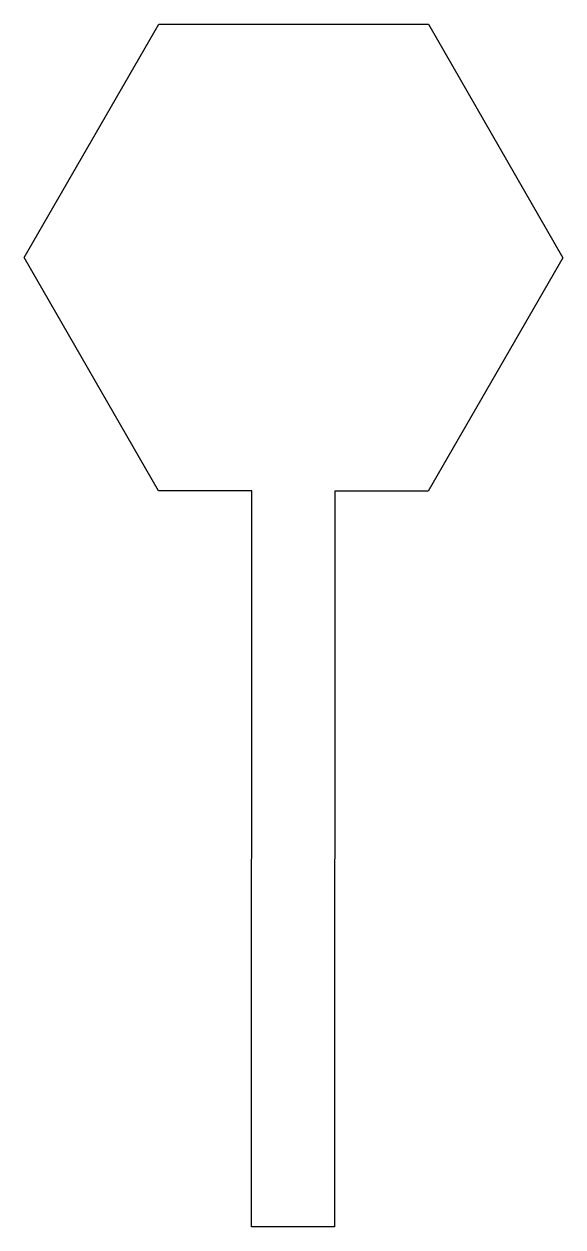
# Model space of a CAD drawing. Extents: x -0.78 to 0.78, y 0 to 3.48.
import ezdxf

# ---------------------------------------------------------------- set-up
doc = ezdxf.new("R2010")
doc.units = 0

msp = doc.modelspace()

# ---------------------------------------------------------------- linework, layer by layer
msp.add_lwpolyline([(0.3911, 2.128), (0.1214, 2.1281), (0.12, -0.0001), (-0.12, 0.0001), (-0.1186, 2.1283), (-0.3883, 2.1285), (-0.7775, 2.8037), (-0.3874, 3.4785), (0.392, 3.478), (0.7813, 2.8027), (0.3911, 2.128)])

doc.saveas('drawing.dxf')
